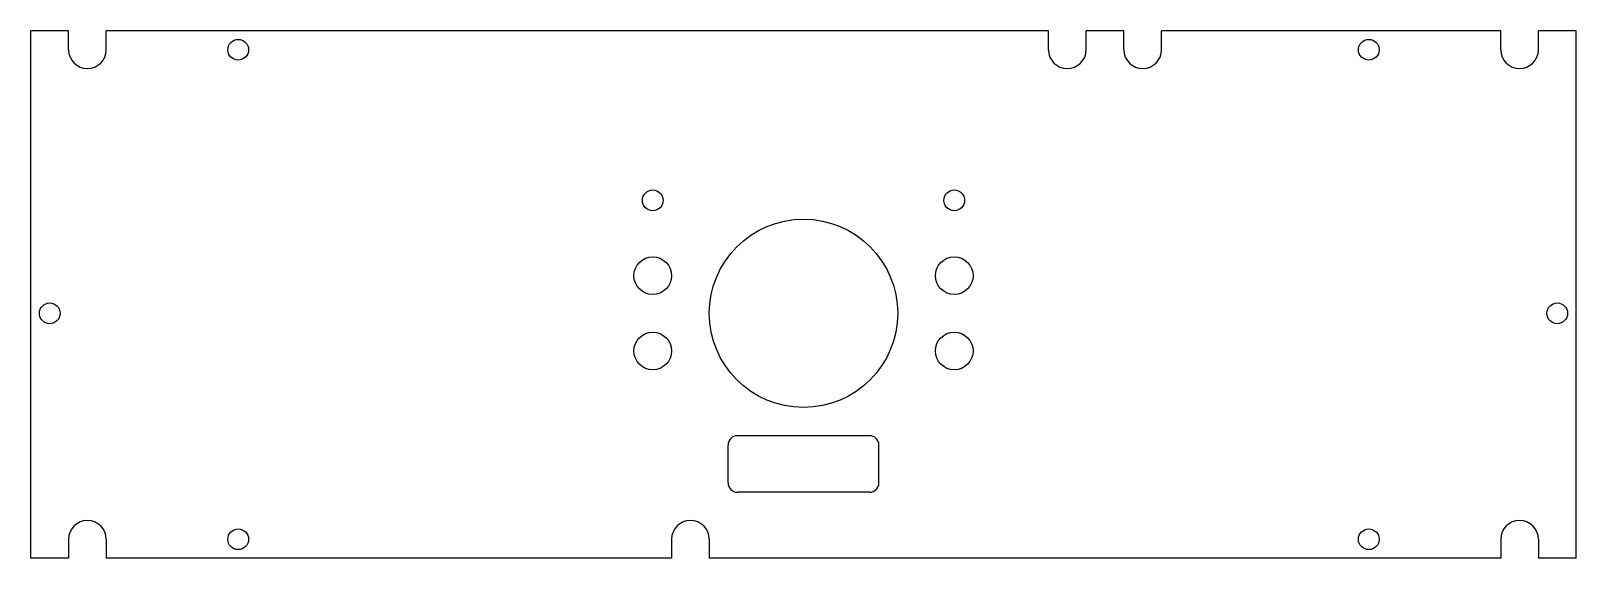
# Model space of a CAD drawing. Extents: x -164 to 164, y 0 to 112.
import ezdxf

# ---------------------------------------------------------------- set-up
doc = ezdxf.new("R2010")
doc.units = 0
doc.layers.add('VISIBLE', color=7, linetype='CONTINUOUS')

msp = doc.modelspace()

# ---------------------------------------------------------------- linework, layer by layer
at = {"layer": 'VISIBLE'}
for p, q in [((-156, 112), (-164, 112)), ((-164, 0), (-164, 112)), ((-156, 108), (-156, 112)), ((52, 112), (-148, 112)), ((-148, 108), (-148, 112)), ((52, 108), (52, 112)), ((68, 112), (60, 112)), ((60, 108), (60, 112)), ((68, 108), (68, 112)), ((148, 112), (76, 112)), ((76, 108), (76, 112)), ((148, 108), (148, 112)), ((164, 112), (156, 112)), ((156, 108), (156, 112)), ((164, 0), (164, 112)), ((-16, 16), (-16, 24)), ((14, 26), (-14, 26)), ((16, 16), (16, 24)), ((14, 14), (-14, 14)), ((-156, 4), (-156, 0)), ((-148, 4), (-148, 0)), ((-28, 4), (-28, 0)), ((-20, 4), (-20, 0)), ((148, 4), (148, 0)), ((156, 4), (156, 0)), ((-156, 0), (-164, 0)), ((-28, 0), (-148, 0)), ((148, 0), (-20, 0)), ((164, 0), (156, 0))]:
    msp.add_line(p, q, dxfattribs=at)
for centre, radius in [((-120, 108), 2.2), ((120, 108), 2.2), ((-32, 76), 2.2), ((32, 76), 2.2), ((0, 52), 20), ((-32, 60), 4), ((32, 60), 4), ((-160, 52), 2.2), ((160, 52), 2.2), ((-32, 44), 4), ((32, 44), 4), ((-120, 4), 2.2), ((120, 4), 2.2)]:
    msp.add_circle(centre, radius, dxfattribs=at)
for centre, radius, start, end in [((-152, 108), 4, 180, 0), ((56, 108), 4, 180, 0), ((72, 108), 4, 180, 0), ((152, 108), 4, 180, 0), ((-14, 24), 2, 90, 180), ((14, 24), 2, 0, 90), ((-14, 16), 2, 180, 270), ((14, 16), 2, 270, 0), ((-152, 4), 4, 0, 180), ((-24, 4), 4, 0, 180), ((152, 4), 4, 0, 180)]:
    msp.add_arc(centre, radius, start, end, dxfattribs=at)

doc.saveas('drawing.dxf')
